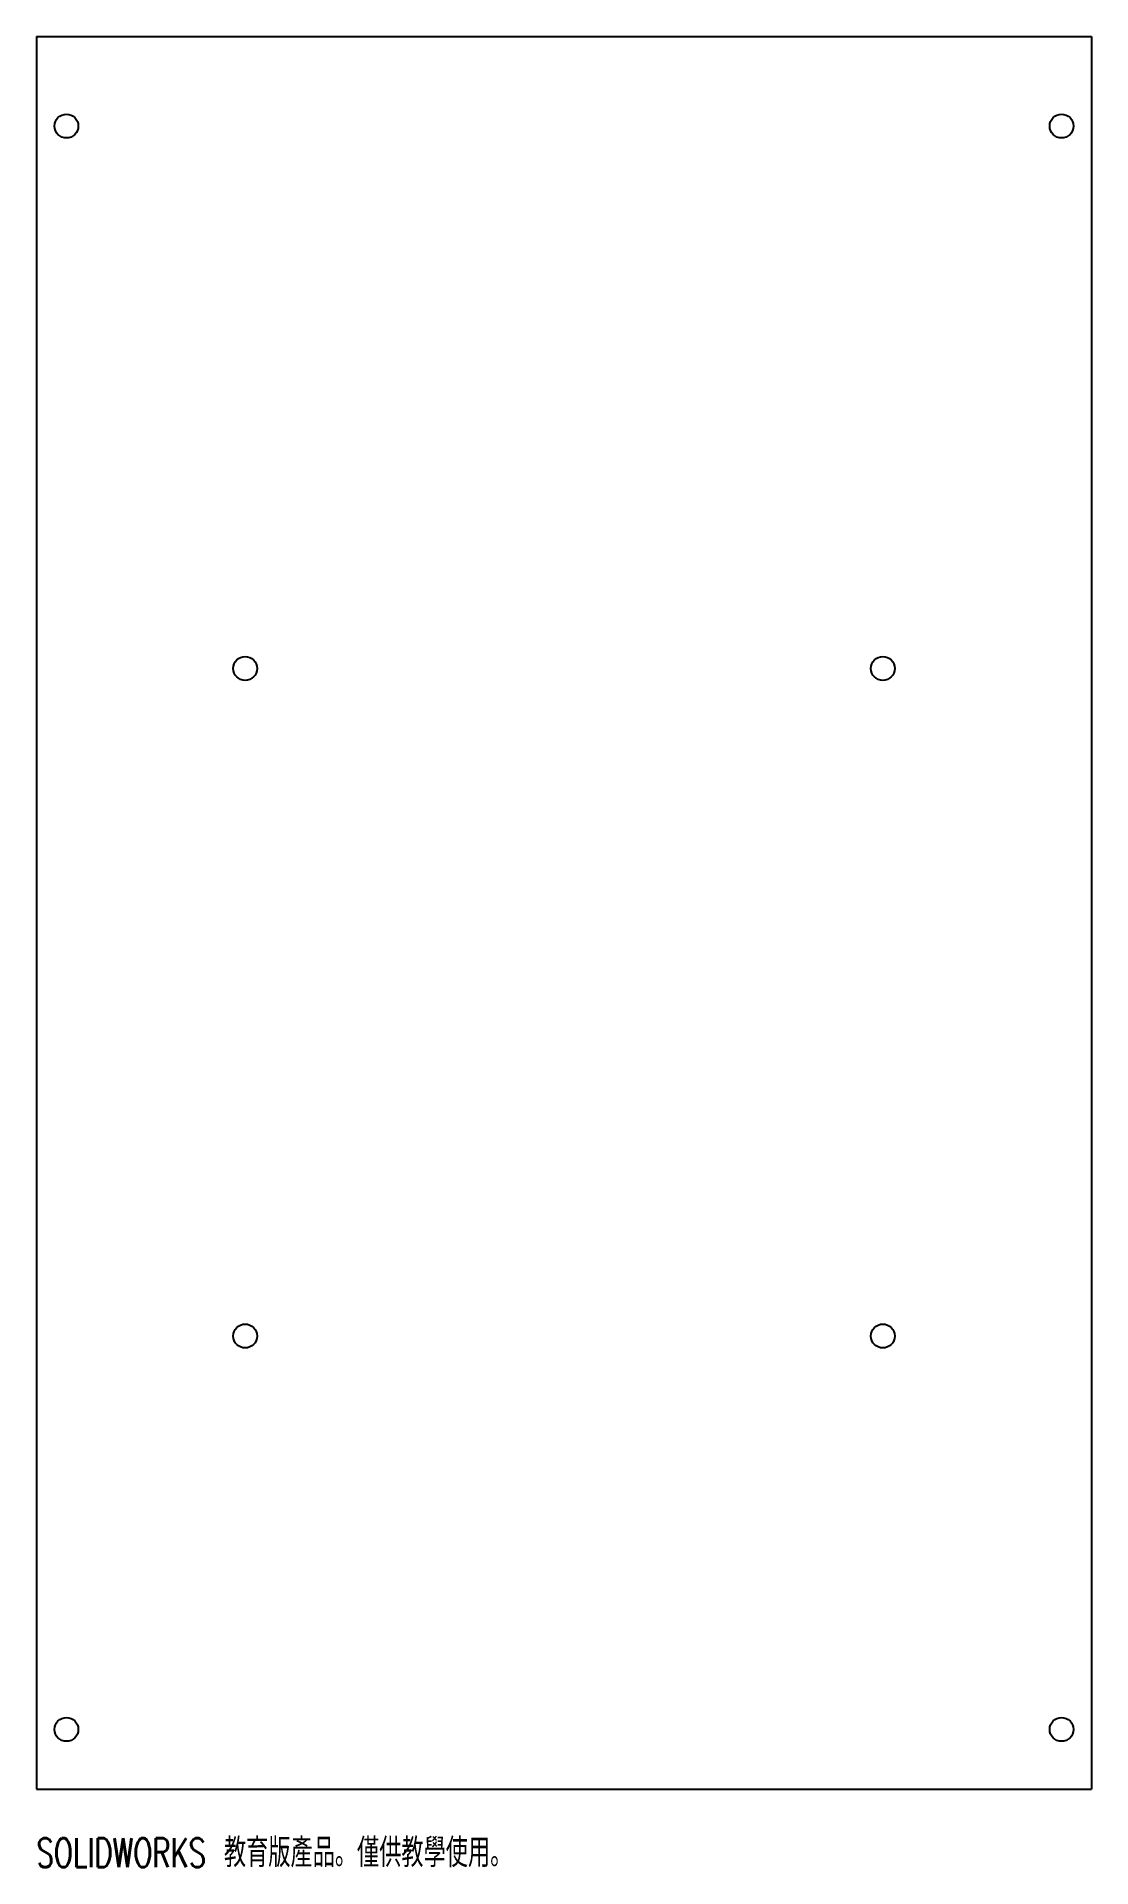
# Model space of a CAD drawing. Header units: millimetres. Extents: x -88 to 88, y -175 to 132.
import ezdxf

# ---------------------------------------------------------------- set-up
doc = ezdxf.new("R2010")
doc.units = ezdxf.units.MM
doc.styles.add('SLDTEXTSTYLE0', font='TXT', dxfattribs={"width": 0.7, "bigfont": 'bigfont'})

msp = doc.modelspace()

# ---------------------------------------------------------------- linework, layer by layer
at = {"color": 7, "linetype": 'Continuous', "lineweight": 25}
for p, q in [((-88.5, 132), (-88.5, -162)), ((-88.5, 132), (88.5, 132)), ((88.5, 132), (88.5, -162)), ((-88.5, -162), (88.5, -162))]:
    msp.add_line(p, q, dxfattribs=at)
for centre in [(-83.5, 117), (83.5, 117), (-53.5, 26), (53.5, 26), (-53.5, -86), (53.5, -86), (-83.5, -152), (83.5, -152)]:
    msp.add_circle(centre, 2, dxfattribs=at)

# ---------------------------------------------------------------- texts
at = {"color": 7, "linetype": 'Continuous', "insert": (-88.5, -170.27), "char_height": 4.8336, "attachment_point": 1, "style": 'SLDTEXTSTYLE0'}
msp.add_mtext('SOLIDWORKS 教育版產品。僅供教學使用。', dxfattribs=at)

doc.saveas('drawing.dxf')
